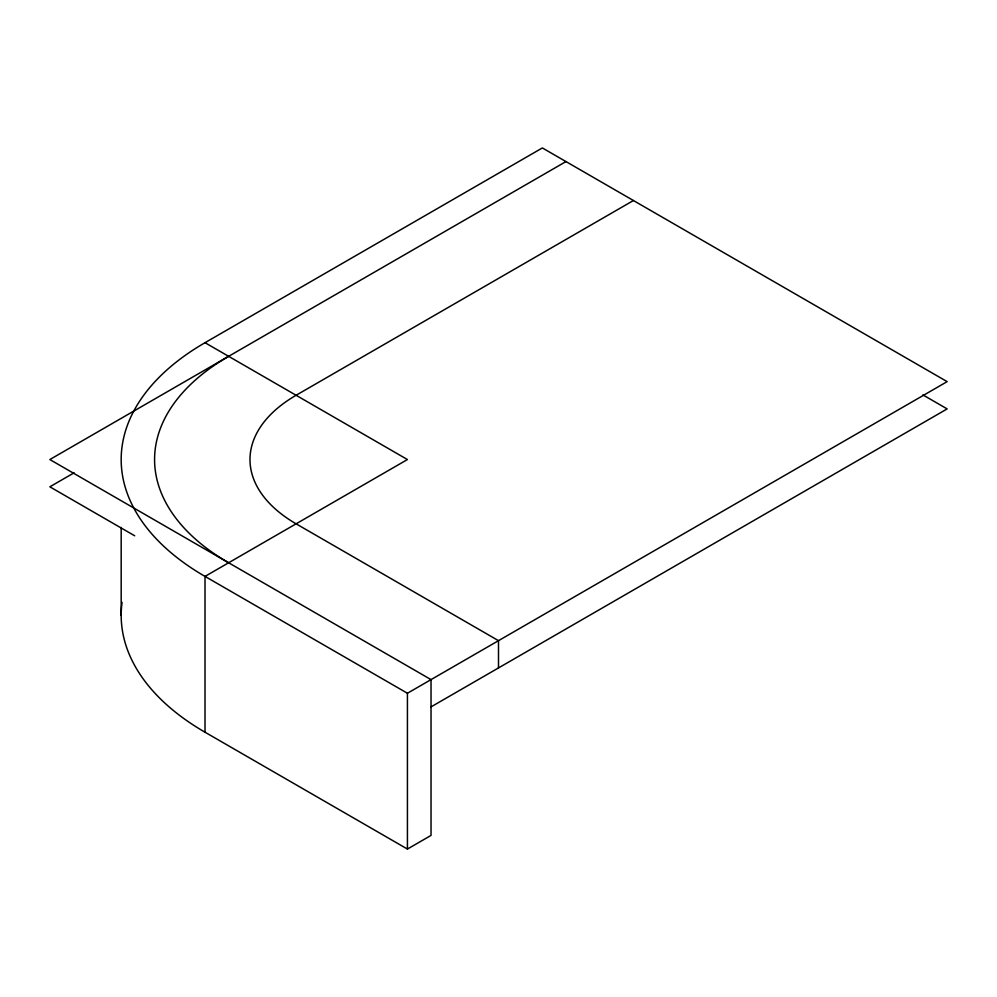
<?xml version="1.0" encoding="UTF-8"?>
<svg xmlns="http://www.w3.org/2000/svg" width="997" height="997" viewBox="0 0 997 997"><rect width="100%" height="100%" fill="white"/><g stroke="black" fill="none" stroke-linecap="round" stroke-linejoin="round"><path stroke-width="1.5" d="M205.021 342.694L542.356 147.942L947.15 381.639L407.424 693.251L205.021 576.403A286.239 165.253 0 0 1 205.021 342.694L407.424 459.542L205.021 576.403L205.021 732.209L407.424 849.058L431.028 835.424L431.028 679.618L49.85 459.542L565.972 161.576M74.102 472.815L49.85 486.81L134.707 535.8M633.431 200.522L296.097 395.273A157.426 90.889 0 0 0 296.097 523.811L498.5 640.672L498.5 667.94M431.028 706.885L947.15 408.907L922.91 394.912M407.424 693.251L407.424 849.058M121.185 527.425L121.185 615.361M228.637 562.769A252.839 145.973 0 0 1 228.637 356.328M205.021 732.209A286.239 165.253 0 0 1 122.07 602.387"/></g></svg>
